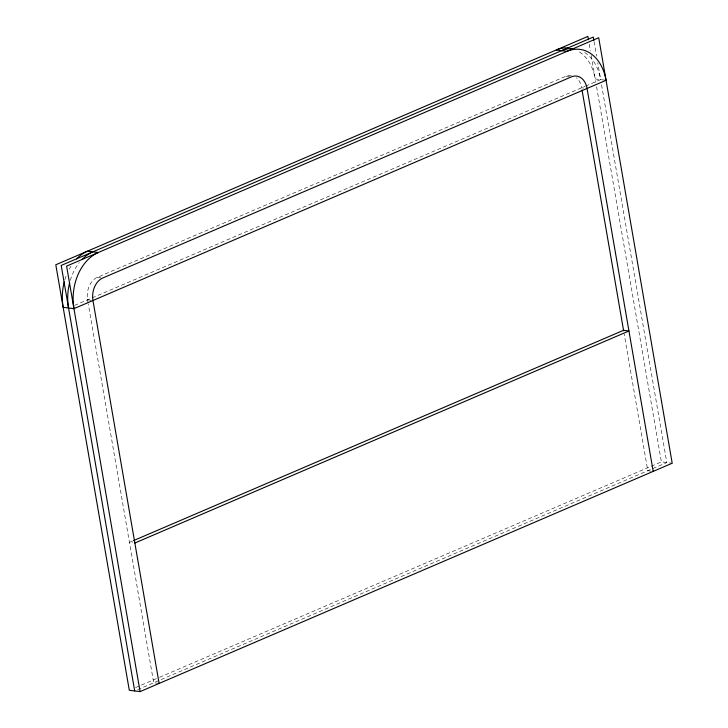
<?xml version="1.0" encoding="UTF-8"?>
<svg xmlns="http://www.w3.org/2000/svg" width="728" height="728" viewBox="0 0 728 728"><rect width="100%" height="100%" fill="white"/><g stroke="black" fill="none" stroke-linecap="round" stroke-linejoin="round"><path stroke-width="0.55" stroke-dasharray="3.64 2.73" d="M88.133 303.194L87.551 299.836A17.936 12.913 -82.9 0 1 97.288 277.377L566.038 76.194A17.936 12.913 -82.9 0 1 571.444 75.448M74.556 305.414L585.003 86.332M585.649 86.059L600.655 79.616L597.752 62.817M132.578 541.022L129.447 542.36L132.687 542.76M135.554 687.578L158.513 677.722M159.55 677.277L661.397 461.889L672.199 463.226M137.701 689.644L666.803 462.562L601.428 84.093M604.977 80.153L595.249 78.952A44.827 32.287 -82.9 0 0 577.795 50.924M566.038 76.194L570.361 76.722M583.81 88.043L581.654 87.77A17.936 12.913 -82.9 0 0 576.43 77.778M97.288 277.377L101.602 277.914M87.551 299.836L91.874 300.364M651.032 471.116L647.793 470.716L624.196 334.106M159.104 683.446L153.699 682.773L88.325 304.313M594.075 41.551L596.587 56.102M589.252 44.235L590.417 50.96M591.191 55.437L595.832 82.309M596.605 86.787L661.397 461.889M584.711 52.498A44.827 32.287 -82.9 0 1 600.655 79.616M64.883 279.716A44.827 32.287 -82.9 0 1 66.366 275.357M69.178 269.214A44.827 32.287 -82.9 0 1 71.408 265.447M70.279 280.38A44.827 32.287 -82.9 0 1 79.297 262.653"/><path stroke-width="1.09" d="M64.255 281.954A44.827 32.287 -82.9 0 0 63.154 307.325L73.956 308.654L606.051 80.289A44.827 32.287 -82.9 0 0 567.03 51.333L556.228 49.995A44.827 32.287 -82.9 0 1 568.067 47.948M133.624 540.567L623.541 330.303L628.947 330.976L134.844 543.033M140.094 691.6L672.199 463.226L598.707 37.738L66.603 266.111L140.094 691.6L129.293 690.262L55.801 264.774L587.905 36.4L588.479 39.758M593.884 40.431L593.302 37.064L61.198 265.438L134.698 690.936M653.198 471.38L587.05 88.443A17.936 12.913 -82.9 0 0 571.444 76.859L102.684 278.041A17.936 12.913 -82.9 0 0 92.957 300.5L159.104 683.446M582.036 90.017L623.623 330.749M68.55 307.99A44.827 32.287 -82.9 0 1 69.66 282.619M82.009 259.541A44.827 32.287 -82.9 0 1 92.875 251.843M561.634 50.66A44.827 32.287 -82.9 0 1 573.473 48.612M76.613 258.877A44.827 32.287 -82.9 0 1 87.469 251.178L98.271 252.516A44.827 32.287 -82.9 0 0 73.956 308.654"/></g></svg>
